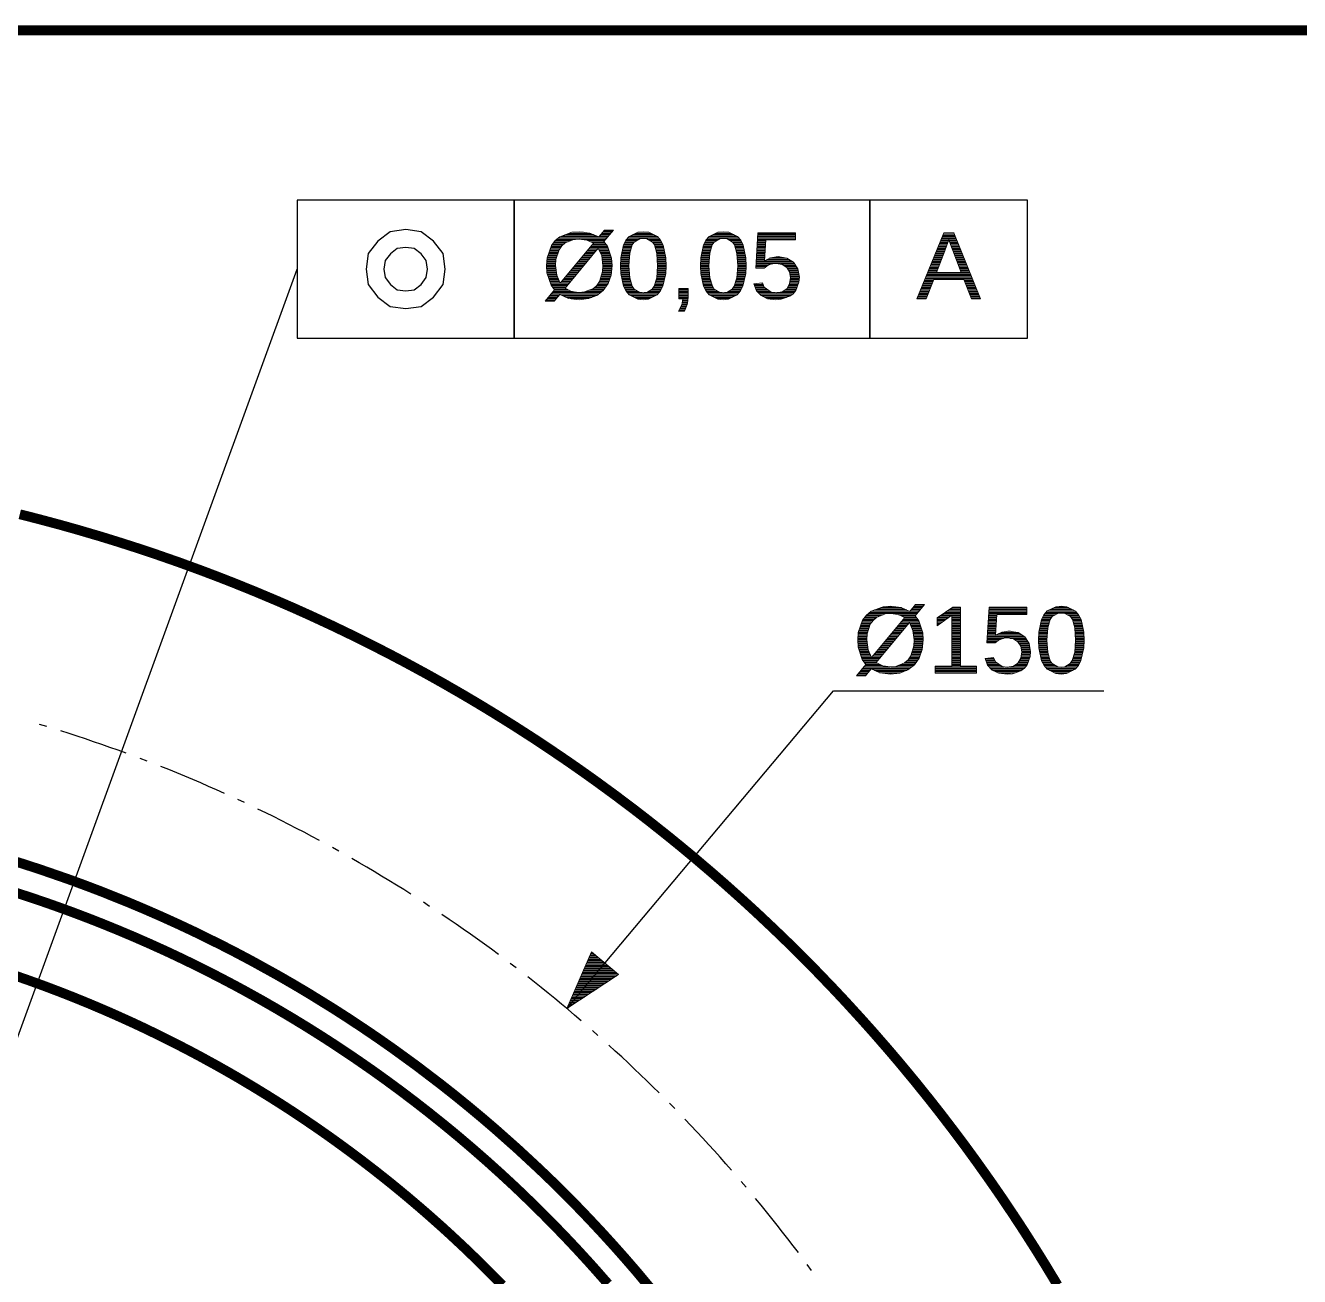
# Model space of a CAD drawing. Header units: millimetres. Extents: x 20 to 410, y 10 to 287.
# Drawn here: x 148.8 to 213.3, y 223.9 to 287.2 of the extents above; entities that cross this region are included whole.
import ezdxf

# ---------------------------------------------------------------- set-up
doc = ezdxf.new("R2010")
doc.units = ezdxf.units.MM
for name, color, linetype, lineweight in [('DUENN', 7, 'Continuous', 25), ('KANTEN', 7, 'Continuous', 50), ('MITTELLINIEN', 7, 'Continuous', 25), ('TEXT', 7, 'Continuous', 13)]:
    doc.layers.add(name, color=color, linetype=linetype, lineweight=lineweight)

msp = doc.modelspace()

# ---------------------------------------------------------------- linework, layer by layer
at = {"layer": 'DUENN', "lineweight": 13}
for p, q in [((177.333, 240.063), (177.766, 240.063)), ((177.359, 240.123), (177.694, 240.123)), ((177.385, 240.183), (177.623, 240.183)), ((177.411, 240.243), (177.551, 240.243)), ((177.437, 240.303), (177.48, 240.303)), ((177.049, 239.403), (178.552, 239.403)), ((177.075, 239.463), (178.481, 239.463)), ((177.101, 239.523), (178.409, 239.523)), ((177.126, 239.583), (178.338, 239.583)), ((177.152, 239.643), (178.266, 239.643)), ((177.178, 239.703), (178.195, 239.703)), ((177.204, 239.763), (178.123, 239.763)), ((177.23, 239.823), (178.052, 239.823)), ((177.256, 239.883), (177.98, 239.883)), ((177.281, 239.943), (177.909, 239.943)), ((177.307, 240.003), (177.837, 240.003)), ((176.765, 238.743), (178.173, 238.743)), ((176.79, 238.803), (178.264, 238.803)), ((176.816, 238.863), (178.356, 238.863)), ((176.842, 238.923), (178.447, 238.923)), ((176.868, 238.983), (178.538, 238.983)), ((176.894, 239.043), (178.63, 239.043)), ((176.92, 239.103), (178.721, 239.103)), ((176.946, 239.163), (178.812, 239.163)), ((176.971, 239.223), (178.767, 239.223)), ((176.997, 239.283), (178.695, 239.283)), ((177.023, 239.343), (178.624, 239.343)), ((176.506, 238.143), (177.259, 238.143)), ((176.532, 238.203), (177.351, 238.203)), ((176.558, 238.263), (177.442, 238.263)), ((176.584, 238.323), (177.533, 238.323)), ((176.61, 238.383), (177.625, 238.383)), ((176.635, 238.443), (177.716, 238.443)), ((176.661, 238.503), (177.807, 238.503)), ((176.687, 238.563), (177.899, 238.563)), ((176.713, 238.623), (177.99, 238.623)), ((176.739, 238.683), (178.082, 238.683)), ((176.222, 237.483), (176.255, 237.483)), ((176.248, 237.543), (176.346, 237.543)), ((176.274, 237.603), (176.437, 237.603)), ((176.3, 237.663), (176.529, 237.663)), ((176.325, 237.723), (176.62, 237.723)), ((176.351, 237.783), (176.711, 237.783)), ((176.377, 237.843), (176.803, 237.843)), ((176.403, 237.903), (176.894, 237.903)), ((176.429, 237.963), (176.985, 237.963)), ((176.455, 238.023), (177.077, 238.023)), ((176.48, 238.083), (177.168, 238.083))]:
    msp.add_line(p, q, dxfattribs=at)
at = {"layer": 'DUENN', "lineweight": 25}
for points in [[(162.544, 271.409), (173.544, 271.409), (173.544, 278.409), (162.544, 278.409)], [(173.544, 271.409), (191.544, 271.409), (191.544, 278.409), (173.544, 278.409)], [(191.544, 271.409), (199.544, 271.409), (199.544, 278.409), (191.544, 278.409)], [(168.044, 272.909), (168.829, 273.014), (169.458, 273.495), (169.939, 274.124), (170.044, 274.909), (169.939, 275.694), (169.458, 276.323), (168.829, 276.804), (168.044, 276.909), (167.259, 276.804), (166.63, 276.323), (166.149, 275.694), (166.044, 274.909), (166.149, 274.124), (166.63, 273.495), (167.259, 273.014)], [(168.044, 273.809), (168.476, 273.867), (168.822, 274.131), (169.086, 274.477), (169.144, 274.909), (169.086, 275.341), (168.822, 275.687), (168.476, 275.951), (168.044, 276.009), (167.612, 275.951), (167.266, 275.687), (167.002, 275.341), (166.944, 274.909), (167.002, 274.477), (167.266, 274.131), (167.612, 273.867)]]:
    msp.add_lwpolyline(points, close=True, dxfattribs=at)
for points in [[(140.826, 215.238), (162.544, 274.909)], [(176.209, 237.453), (189.708, 253.54), (203.408, 253.54)]]:
    msp.add_lwpolyline(points, dxfattribs=at)
at = {"layer": 'DUENN', "lineweight": 13}
msp.add_lwpolyline([(176.209, 237.453), (177.448, 240.33), (178.827, 239.173), (176.209, 237.453)], close=True, dxfattribs=at)
at = {"layer": 'KANTEN', "lineweight": 50, "const_width": 0.5}
msp.add_lwpolyline([(20, 10), (410, 10), (410, 287), (20, 287)], close=True, dxfattribs=at)
for points in [[(201.056, 223.449), (200.435, 224.476), (199.96, 225.241), (199.314, 226.252), (198.82, 227.005), (198.15, 228), (197.637, 228.74), (196.942, 229.719), (196.412, 230.446), (195.874, 231.168), (195.145, 232.121), (194.589, 232.829), (193.837, 233.764), (193.071, 234.688), (192.488, 235.374), (191.7, 236.279), (191.1, 236.95), (190.29, 237.836), (189.674, 238.492), (188.842, 239.357), (188.21, 239.998), (187.357, 240.842), (186.709, 241.467), (185.836, 242.29), (185.173, 242.899), (184.279, 243.7), (183.601, 244.292), (182.688, 245.071), (181.996, 245.646), (181.298, 246.214), (180.357, 246.96), (179.645, 247.511), (178.687, 248.234), (177.719, 248.942), (176.986, 249.465), (176.248, 249.98), (175.255, 250.654), (174.504, 251.151), (173.495, 251.8), (172.476, 252.435), (171.707, 252.902), (170.932, 253.361), (169.892, 253.96), (169.107, 254.399), (168.052, 254.972), (167.256, 255.392), (166.188, 255.939), (165.381, 256.339), (164.3, 256.859), (163.211, 257.364), (162.39, 257.733), (161.565, 258.092), (160.459, 258.558), (159.346, 259.009), (158.508, 259.336), (157.666, 259.655), (156.539, 260.066), (155.405, 260.461), (154.552, 260.747), (153.409, 261.113), (152.549, 261.378), (151.397, 261.716), (150.53, 261.96), (149.371, 262.27), (148.499, 262.491)], [(180.707, 222.965), (179.747, 224.117), (179.158, 224.798), (178.561, 225.471), (177.954, 226.136), (177.339, 226.794), (176.716, 227.443), (176.083, 228.083), (175.443, 228.716), (174.794, 229.339), (173.694, 230.359), (172.572, 231.355), (171.888, 231.941), (171.197, 232.517), (170.498, 233.084), (169.791, 233.642), (168.598, 234.551), (167.385, 235.433), (166.647, 235.95), (165.903, 236.456), (165.153, 236.953), (164.396, 237.44), (163.12, 238.229), (162.346, 238.689), (161.566, 239.138), (160.253, 239.864), (159.458, 240.286), (158.657, 240.697), (157.311, 241.359), (156.496, 241.741), (155.676, 242.113), (154.852, 242.474), (154.022, 242.824), (152.63, 243.383), (151.789, 243.703), (150.944, 244.012), (149.526, 244.503), (148.67, 244.782), (147.811, 245.05)], [(178.293, 223.507), (177.699, 224.184), (177.298, 224.631), (176.69, 225.294), (176.072, 225.949), (175.445, 226.596), (175.023, 227.023), (174.596, 227.445), (173.949, 228.072), (173.514, 228.485), (172.853, 229.096), (172.184, 229.699), (171.507, 230.293), (170.822, 230.878), (170.361, 231.262), (169.896, 231.642), (169.193, 232.205), (168.483, 232.758), (167.765, 233.301), (167.039, 233.835), (166.307, 234.359), (165.567, 234.872), (165.07, 235.209), (164.319, 235.706), (163.815, 236.032), (163.053, 236.512), (162.284, 236.981), (161.51, 237.44), (160.729, 237.889), (159.942, 238.326), (159.414, 238.612), (158.617, 239.032), (157.815, 239.442), (157.278, 239.708), (156.466, 240.099), (155.923, 240.354), (155.103, 240.726), (154.278, 241.088), (153.448, 241.438), (152.614, 241.777), (152.055, 241.997), (151.214, 242.317), (150.368, 242.625), (149.802, 242.825), (148.949, 243.114), (148.092, 243.392)], [(172.931, 223.445), (172.3, 224.088), (171.66, 224.722), (171.011, 225.346), (170.353, 225.961), (169.91, 226.366), (169.237, 226.965), (168.784, 227.359), (168.098, 227.942), (167.635, 228.325), (167.169, 228.704), (166.463, 229.263), (165.749, 229.812), (165.269, 230.173), (164.542, 230.704), (164.053, 231.053), (163.561, 231.397), (162.817, 231.904), (162.065, 232.401), (161.56, 232.725), (161.052, 233.045), (160.284, 233.516), (159.51, 233.976), (158.99, 234.276), (158.467, 234.571), (157.677, 235.005), (157.147, 235.287), (156.348, 235.702), (155.542, 236.104), (154.731, 236.495), (154.187, 236.75), (153.366, 237.121), (152.816, 237.362), (151.987, 237.714), (151.153, 238.053), (150.594, 238.273), (149.752, 238.593), (148.905, 238.9), (148.054, 239.195)]]:
    msp.add_lwpolyline(points, dxfattribs=at)
at = {"layer": 'MITTELLINIEN', "lineweight": 25}
for points in [[(149.862, 251.743), (149.502, 251.85)], [(153.889, 250.388), (153.478, 250.538), (153.067, 250.686), (152.653, 250.83), (152.24, 250.973), (151.826, 251.113), (151.41, 251.25), (150.995, 251.388), (150.577, 251.519)], [(154.942, 249.991), (154.592, 250.126)], [(158.863, 248.354), (158.464, 248.533), (158.063, 248.708), (157.663, 248.884), (157.26, 249.055), (156.856, 249.224), (156.453, 249.393), (156.047, 249.556), (155.641, 249.719)], [(159.885, 247.884), (159.545, 248.042)], [(163.678, 245.968), (163.293, 246.175), (162.907, 246.381), (162.518, 246.582), (162.13, 246.783), (161.74, 246.981), (161.348, 247.176), (160.956, 247.37), (160.562, 247.561)], [(164.664, 245.425), (164.336, 245.608)], [(168.31, 243.244), (167.941, 243.479), (167.57, 243.709), (167.198, 243.94), (166.824, 244.168), (166.449, 244.392), (166.073, 244.617), (165.695, 244.837), (165.316, 245.055)], [(169.255, 242.632), (168.941, 242.839)], [(172.736, 240.196), (172.383, 240.455), (172.031, 240.714), (171.675, 240.969), (171.319, 241.222), (170.962, 241.475), (170.602, 241.723), (170.241, 241.971), (169.879, 242.217)], [(173.634, 239.518), (173.335, 239.744)], [(176.931, 236.837), (176.6, 237.123), (176.264, 237.404), (175.929, 237.685), (175.592, 237.964), (175.252, 238.24), (174.913, 238.515), (174.57, 238.788), (174.226, 239.058)], [(177.778, 236.097), (177.498, 236.346)], [(180.876, 233.188), (180.564, 233.495), (180.252, 233.801), (179.937, 234.105), (179.62, 234.406), (179.303, 234.708), (178.982, 235.005), (178.66, 235.302), (178.338, 235.598)], [(181.668, 232.389), (181.404, 232.656)], [(184.548, 229.265), (184.261, 229.594), (183.97, 229.921), (183.677, 230.247), (183.385, 230.572), (183.087, 230.893), (182.79, 231.213), (182.491, 231.533), (182.188, 231.849)], [(185.28, 228.411), (185.039, 228.697)], [(187.932, 225.09), (187.667, 225.438), (187.401, 225.785), (187.133, 226.132), (186.862, 226.475), (186.591, 226.818), (186.317, 227.159), (186.04, 227.498), (185.763, 227.837)], [(188.602, 224.186), (188.378, 224.487)]]:
    msp.add_lwpolyline(points, dxfattribs=at)
at = {"layer": 'TEXT', "lineweight": 13}
for p, q in [((178.063, 276.837), (178.519, 276.837)), ((175.479, 276.177), (176.055, 276.177)), ((175.525, 276.237), (176.126, 276.237)), ((175.572, 276.297), (176.277, 276.297)), ((175.621, 276.357), (176.429, 276.357)), ((175.694, 276.417), (176.641, 276.417)), ((175.767, 276.477), (178.219, 276.477)), ((175.84, 276.537), (178.269, 276.537)), ((175.984, 276.597), (177.694, 276.597)), ((176.146, 276.657), (177.558, 276.657)), ((176.308, 276.717), (177.423, 276.717)), ((176.489, 276.777), (177.055, 276.777)), ((176.954, 276.417), (178.169, 276.417)), ((177.275, 276.357), (178.119, 276.357)), ((177.4, 276.297), (178.097, 276.297)), ((177.513, 276.177), (178.184, 276.177)), ((177.525, 276.237), (178.14, 276.237)), ((177.864, 276.597), (178.319, 276.597)), ((177.914, 276.657), (178.369, 276.657)), ((177.963, 276.717), (178.419, 276.717)), ((178.013, 276.777), (178.469, 276.777)), ((179.096, 276.177), (179.548, 276.177)), ((179.126, 276.237), (179.59, 276.237)), ((179.157, 276.297), (179.655, 276.297)), ((179.188, 276.357), (179.761, 276.357)), ((179.233, 276.417), (179.867, 276.417)), ((179.285, 276.477), (180.867, 276.477)), ((179.336, 276.537), (180.816, 276.537)), ((179.43, 276.597), (180.721, 276.597)), ((179.554, 276.657), (180.601, 276.657)), ((179.679, 276.717), (180.481, 276.717)), ((179.806, 276.777), (180.355, 276.777)), ((180.297, 276.417), (180.917, 276.417)), ((180.399, 276.357), (180.963, 276.357)), ((180.501, 276.297), (180.994, 276.297)), ((180.565, 276.237), (181.024, 276.237)), ((180.606, 276.177), (181.054, 276.177)), ((183.15, 276.177), (183.601, 276.177)), ((183.18, 276.237), (183.644, 276.237)), ((183.211, 276.297), (183.708, 276.297)), ((183.241, 276.357), (183.814, 276.357)), ((183.287, 276.417), (183.92, 276.417)), ((183.338, 276.477), (184.92, 276.477)), ((183.39, 276.537), (184.87, 276.537)), ((183.484, 276.597), (184.775, 276.597)), ((183.608, 276.657), (184.655, 276.657)), ((183.732, 276.717), (184.534, 276.717)), ((183.86, 276.777), (184.409, 276.777)), ((184.351, 276.417), (184.971, 276.417)), ((184.453, 276.357), (185.017, 276.357)), ((184.554, 276.297), (185.047, 276.297)), ((184.619, 276.237), (185.078, 276.237)), ((184.659, 276.177), (185.108, 276.177)), ((185.85, 276.177), (186.262, 276.177)), ((185.853, 276.237), (186.266, 276.237)), ((185.857, 276.297), (186.269, 276.297)), ((185.861, 276.357), (186.273, 276.357)), ((185.864, 276.417), (187.786, 276.417)), ((185.868, 276.477), (187.786, 276.477)), ((185.872, 276.537), (187.786, 276.537)), ((185.876, 276.597), (187.786, 276.597)), ((185.879, 276.657), (187.786, 276.657)), ((185.883, 276.717), (187.786, 276.717)), ((195.071, 276.199), (195.48, 276.199)), ((195.096, 276.259), (195.5, 276.259)), ((195.12, 276.319), (195.52, 276.319)), ((195.145, 276.379), (195.539, 276.379)), ((195.169, 276.439), (195.939, 276.439)), ((195.194, 276.499), (195.915, 276.499)), ((195.218, 276.559), (195.891, 276.559)), ((195.243, 276.619), (195.867, 276.619)), ((195.267, 276.679), (195.843, 276.679)), ((195.292, 276.739), (195.819, 276.739)), ((195.56, 276.379), (195.964, 276.379)), ((195.58, 276.319), (195.988, 276.319)), ((195.599, 276.259), (196.012, 276.259)), ((195.619, 276.199), (196.036, 276.199)), ((175.237, 275.577), (175.712, 275.577)), ((175.258, 275.637), (175.731, 275.637)), ((175.279, 275.697), (175.75, 275.697)), ((175.3, 275.757), (175.769, 275.757)), ((175.321, 275.817), (175.788, 275.817)), ((175.342, 275.877), (175.807, 275.877)), ((175.363, 275.937), (175.845, 275.937)), ((175.384, 275.997), (175.888, 275.997)), ((175.405, 276.057), (175.93, 276.057)), ((175.432, 276.117), (175.988, 276.117)), ((177.016, 275.577), (177.47, 275.577)), ((177.066, 275.637), (177.52, 275.637)), ((177.116, 275.697), (177.57, 275.697)), ((177.165, 275.757), (177.62, 275.757)), ((177.215, 275.817), (177.67, 275.817)), ((177.265, 275.877), (177.719, 275.877)), ((177.314, 275.937), (177.769, 275.937)), ((177.364, 275.997), (178.287, 275.997)), ((177.414, 276.057), (178.267, 276.057)), ((177.464, 276.117), (178.228, 276.117)), ((177.812, 275.937), (178.307, 275.937)), ((177.839, 275.877), (178.327, 275.877)), ((177.866, 275.817), (178.347, 275.817)), ((177.893, 275.757), (178.368, 275.757)), ((177.92, 275.697), (178.388, 275.697)), ((177.947, 275.637), (178.408, 275.637)), ((177.972, 275.577), (178.428, 275.577)), ((178.952, 275.577), (179.381, 275.577)), ((178.965, 275.637), (179.385, 275.637)), ((178.978, 275.697), (179.389, 275.697)), ((178.991, 275.757), (179.403, 275.757)), ((179.004, 275.817), (179.422, 275.817)), ((179.018, 275.877), (179.44, 275.877)), ((179.031, 275.937), (179.458, 275.937)), ((179.044, 275.997), (179.476, 275.997)), ((179.057, 276.057), (179.495, 276.057)), ((179.07, 276.117), (179.513, 276.117)), ((180.641, 276.117), (181.082, 276.117)), ((180.659, 276.057), (181.095, 276.057)), ((180.677, 275.997), (181.108, 275.997)), ((180.694, 275.937), (181.122, 275.937)), ((180.712, 275.877), (181.135, 275.877)), ((180.73, 275.817), (181.148, 275.817)), ((180.748, 275.757), (181.161, 275.757)), ((180.763, 275.697), (181.174, 275.697)), ((180.767, 275.637), (181.187, 275.637)), ((180.771, 275.577), (181.2, 275.577)), ((183.006, 275.577), (183.435, 275.577)), ((183.019, 275.637), (183.439, 275.637)), ((183.032, 275.697), (183.443, 275.697)), ((183.045, 275.757), (183.457, 275.757)), ((183.058, 275.817), (183.475, 275.817)), ((183.071, 275.877), (183.494, 275.877)), ((183.084, 275.937), (183.512, 275.937)), ((183.097, 275.997), (183.53, 275.997)), ((183.11, 276.057), (183.548, 276.057)), ((183.123, 276.117), (183.567, 276.117)), ((184.695, 276.117), (185.136, 276.117)), ((184.713, 276.057), (185.149, 276.057)), ((184.73, 275.997), (185.162, 275.997)), ((184.748, 275.937), (185.175, 275.937)), ((184.766, 275.877), (185.188, 275.877)), ((184.784, 275.817), (185.201, 275.817)), ((184.801, 275.757), (185.215, 275.757)), ((184.817, 275.697), (185.228, 275.697)), ((184.821, 275.637), (185.241, 275.637)), ((184.825, 275.577), (185.254, 275.577)), ((185.812, 275.577), (186.225, 275.577)), ((185.816, 275.637), (186.229, 275.637)), ((185.82, 275.697), (186.233, 275.697)), ((185.824, 275.757), (186.236, 275.757)), ((185.827, 275.817), (186.24, 275.817)), ((185.831, 275.877), (186.244, 275.877)), ((185.835, 275.937), (186.247, 275.937)), ((185.838, 275.997), (186.251, 275.997)), ((185.842, 276.057), (186.255, 276.057)), ((185.846, 276.117), (186.258, 276.117)), ((194.802, 275.539), (195.235, 275.539)), ((194.827, 275.599), (195.259, 275.599)), ((194.851, 275.659), (195.282, 275.659)), ((194.876, 275.719), (195.305, 275.719)), ((194.9, 275.779), (195.329, 275.779)), ((194.925, 275.839), (195.352, 275.839)), ((194.949, 275.899), (195.374, 275.899)), ((194.973, 275.959), (195.396, 275.959)), ((194.998, 276.019), (195.417, 276.019)), ((195.022, 276.079), (195.439, 276.079)), ((195.047, 276.139), (195.461, 276.139)), ((195.639, 276.139), (196.06, 276.139)), ((195.66, 276.079), (196.084, 276.079)), ((195.68, 276.019), (196.108, 276.019)), ((195.703, 275.959), (196.132, 275.959)), ((195.726, 275.899), (196.156, 275.899)), ((195.748, 275.839), (196.18, 275.839)), ((195.772, 275.779), (196.204, 275.779)), ((195.795, 275.719), (196.229, 275.719)), ((195.818, 275.659), (196.253, 275.659)), ((195.842, 275.599), (196.277, 275.599)), ((195.865, 275.539), (196.301, 275.539)), ((175.174, 275.097), (175.634, 275.097)), ((175.178, 275.037), (175.642, 275.037)), ((175.179, 275.157), (175.638, 275.157)), ((175.182, 274.977), (175.649, 274.977)), ((175.183, 275.217), (175.642, 275.217)), ((175.187, 275.277), (175.646, 275.277)), ((175.187, 274.917), (175.656, 274.917)), ((175.192, 275.337), (175.65, 275.337)), ((175.196, 275.397), (175.654, 275.397)), ((175.2, 275.457), (175.673, 275.457)), ((175.216, 275.517), (175.693, 275.517)), ((176.469, 274.917), (176.922, 274.917)), ((176.519, 274.977), (176.972, 274.977)), ((176.568, 275.037), (177.022, 275.037)), ((176.618, 275.097), (177.071, 275.097)), ((176.668, 275.157), (177.121, 275.157)), ((176.718, 275.217), (177.171, 275.217)), ((176.767, 275.277), (177.221, 275.277)), ((176.817, 275.337), (177.271, 275.337)), ((176.867, 275.397), (177.321, 275.397)), ((176.917, 275.457), (177.37, 275.457)), ((176.966, 275.517), (177.42, 275.517)), ((177.979, 275.517), (178.448, 275.517)), ((177.987, 275.457), (178.467, 275.457)), ((177.994, 275.397), (178.472, 275.397)), ((178.001, 275.337), (178.476, 275.337)), ((178.008, 275.277), (178.48, 275.277)), ((178.016, 275.217), (178.484, 275.217)), ((178.019, 274.917), (178.474, 274.917)), ((178.023, 275.157), (178.488, 275.157)), ((178.023, 274.977), (178.48, 274.977)), ((178.026, 275.037), (178.487, 275.037)), ((178.03, 275.097), (178.493, 275.097)), ((178.916, 275.097), (179.348, 275.097)), ((178.917, 275.037), (179.35, 275.037)), ((178.918, 275.157), (179.352, 275.157)), ((178.92, 274.977), (179.355, 274.977)), ((178.921, 275.217), (179.356, 275.217)), ((178.923, 275.277), (179.36, 275.277)), ((178.923, 274.917), (179.359, 274.917)), ((178.926, 275.337), (179.364, 275.337)), ((178.929, 275.397), (179.369, 275.397)), ((178.931, 275.457), (179.373, 275.457)), ((178.939, 275.517), (179.377, 275.517)), ((180.775, 275.517), (181.213, 275.517)), ((180.78, 275.457), (181.222, 275.457)), ((180.784, 275.397), (181.225, 275.397)), ((180.788, 275.337), (181.227, 275.337)), ((180.792, 275.277), (181.23, 275.277)), ((180.793, 274.917), (181.231, 274.917)), ((180.796, 275.217), (181.233, 275.217)), ((180.797, 274.977), (181.233, 274.977)), ((180.8, 275.157), (181.235, 275.157)), ((180.801, 275.037), (181.236, 275.037)), ((180.804, 275.097), (181.238, 275.097)), ((182.969, 275.097), (183.402, 275.097)), ((182.971, 275.037), (183.404, 275.037)), ((182.972, 275.157), (183.406, 275.157)), ((182.973, 274.977), (183.408, 274.977)), ((182.975, 275.217), (183.41, 275.217)), ((182.976, 274.917), (183.413, 274.917)), ((182.977, 275.277), (183.414, 275.277)), ((182.98, 275.337), (183.418, 275.337)), ((182.982, 275.397), (183.422, 275.397)), ((182.985, 275.457), (183.426, 275.457)), ((182.993, 275.517), (183.43, 275.517)), ((184.829, 275.517), (185.267, 275.517)), ((184.833, 275.457), (185.276, 275.457)), ((184.837, 275.397), (185.278, 275.397)), ((184.841, 275.337), (185.281, 275.337)), ((184.845, 275.277), (185.284, 275.277)), ((184.846, 274.917), (185.284, 274.917)), ((184.849, 275.217), (185.286, 275.217)), ((184.851, 274.977), (185.287, 274.977)), ((184.853, 275.157), (185.289, 275.157)), ((184.855, 275.037), (185.29, 275.037)), ((184.857, 275.097), (185.291, 275.097)), ((185.775, 274.977), (186.222, 274.977)), ((185.779, 275.037), (186.303, 275.037)), ((185.783, 275.097), (186.405, 275.097)), ((185.786, 275.157), (186.558, 275.157)), ((185.79, 275.217), (187.712, 275.217)), ((185.794, 275.277), (187.651, 275.277)), ((185.797, 275.337), (186.211, 275.337)), ((185.801, 275.397), (186.215, 275.397)), ((185.805, 275.457), (186.218, 275.457)), ((185.809, 275.517), (186.222, 275.517)), ((186.226, 275.337), (187.556, 275.337)), ((186.342, 275.397), (187.461, 275.397)), ((186.459, 275.457), (187.366, 275.457)), ((186.719, 275.517), (187.059, 275.517)), ((187.041, 275.157), (187.752, 275.157)), ((187.188, 275.097), (187.792, 275.097)), ((187.282, 275.037), (187.831, 275.037)), ((187.356, 274.977), (187.871, 274.977)), ((187.395, 274.917), (187.909, 274.917)), ((194.533, 274.879), (194.979, 274.879)), ((194.557, 274.939), (195.002, 274.939)), ((194.582, 274.999), (195.026, 274.999)), ((194.606, 275.059), (195.049, 275.059)), ((194.631, 275.119), (195.072, 275.119)), ((194.655, 275.179), (195.096, 275.179)), ((194.68, 275.239), (195.119, 275.239)), ((194.704, 275.299), (195.142, 275.299)), ((194.729, 275.359), (195.166, 275.359)), ((194.753, 275.419), (195.189, 275.419)), ((194.778, 275.479), (195.212, 275.479)), ((195.889, 275.479), (196.325, 275.479)), ((195.912, 275.419), (196.349, 275.419)), ((195.935, 275.359), (196.373, 275.359)), ((195.959, 275.299), (196.397, 275.299)), ((195.982, 275.239), (196.421, 275.239)), ((196.005, 275.179), (196.445, 275.179)), ((196.029, 275.119), (196.469, 275.119)), ((196.052, 275.059), (196.494, 275.059)), ((196.076, 274.999), (196.518, 274.999)), ((196.099, 274.939), (196.542, 274.939)), ((196.122, 274.879), (196.566, 274.879)), ((175.191, 274.857), (175.663, 274.857)), ((175.195, 274.797), (175.671, 274.797)), ((175.199, 274.737), (175.678, 274.737)), ((175.216, 274.677), (175.685, 274.677)), ((175.236, 274.617), (175.692, 274.617)), ((175.256, 274.557), (175.714, 274.557)), ((175.276, 274.497), (175.741, 274.497)), ((175.296, 274.437), (175.768, 274.437)), ((175.316, 274.377), (175.795, 274.377)), ((175.336, 274.317), (175.822, 274.317)), ((175.356, 274.257), (175.849, 274.257)), ((175.922, 274.257), (176.373, 274.257)), ((175.972, 274.317), (176.423, 274.317)), ((176.021, 274.377), (176.473, 274.377)), ((176.071, 274.437), (176.523, 274.437)), ((176.121, 274.497), (176.573, 274.497)), ((176.171, 274.557), (176.623, 274.557)), ((176.22, 274.617), (176.673, 274.617)), ((176.27, 274.677), (176.722, 274.677)), ((176.32, 274.737), (176.772, 274.737)), ((176.37, 274.797), (176.822, 274.797)), ((176.419, 274.857), (176.872, 274.857)), ((177.837, 274.257), (178.32, 274.257)), ((177.866, 274.317), (178.341, 274.317)), ((177.884, 274.377), (178.362, 274.377)), ((177.903, 274.437), (178.383, 274.437)), ((177.921, 274.497), (178.405, 274.497)), ((177.94, 274.557), (178.426, 274.557)), ((177.958, 274.617), (178.444, 274.617)), ((177.976, 274.677), (178.45, 274.677)), ((177.995, 274.737), (178.456, 274.737)), ((178.011, 274.797), (178.462, 274.797)), ((178.015, 274.857), (178.468, 274.857)), ((178.925, 274.857), (179.363, 274.857)), ((178.928, 274.797), (179.367, 274.797)), ((178.931, 274.737), (179.372, 274.737)), ((178.935, 274.677), (179.376, 274.677)), ((178.949, 274.617), (179.38, 274.617)), ((178.962, 274.557), (179.384, 274.557)), ((178.976, 274.497), (179.388, 274.497)), ((178.989, 274.437), (179.4, 274.437)), ((179.003, 274.377), (179.418, 274.377)), ((179.016, 274.317), (179.436, 274.317)), ((179.03, 274.257), (179.455, 274.257)), ((180.693, 274.257), (181.12, 274.257)), ((180.712, 274.317), (181.134, 274.317)), ((180.731, 274.377), (181.148, 274.377)), ((180.749, 274.437), (181.162, 274.437)), ((180.762, 274.497), (181.176, 274.497)), ((180.767, 274.557), (181.19, 274.557)), ((180.771, 274.617), (181.204, 274.617)), ((180.775, 274.677), (181.217, 274.677)), ((180.78, 274.737), (181.222, 274.737)), ((180.784, 274.797), (181.225, 274.797)), ((180.788, 274.857), (181.228, 274.857)), ((182.979, 274.857), (183.417, 274.857)), ((182.982, 274.797), (183.421, 274.797)), ((182.984, 274.737), (183.425, 274.737)), ((182.989, 274.677), (183.429, 274.677)), ((183.002, 274.617), (183.434, 274.617)), ((183.016, 274.557), (183.438, 274.557)), ((183.029, 274.497), (183.442, 274.497)), ((183.043, 274.437), (183.453, 274.437)), ((183.057, 274.377), (183.472, 274.377)), ((183.07, 274.317), (183.49, 274.317)), ((183.084, 274.257), (183.508, 274.257)), ((184.747, 274.257), (185.174, 274.257)), ((184.766, 274.317), (185.188, 274.317)), ((184.784, 274.377), (185.202, 274.377)), ((184.803, 274.437), (185.216, 274.437)), ((184.816, 274.497), (185.23, 274.497)), ((184.82, 274.557), (185.243, 274.557)), ((184.825, 274.617), (185.257, 274.617)), ((184.829, 274.677), (185.271, 274.677)), ((184.833, 274.737), (185.276, 274.737)), ((184.838, 274.797), (185.279, 274.797)), ((184.842, 274.857), (185.282, 274.857)), ((187.435, 274.857), (187.919, 274.857)), ((187.474, 274.797), (187.93, 274.797)), ((187.495, 274.737), (187.94, 274.737)), ((187.503, 274.257), (187.963, 274.257)), ((187.505, 274.677), (187.951, 274.677)), ((187.512, 274.317), (187.967, 274.317)), ((187.515, 274.617), (187.961, 274.617)), ((187.521, 274.377), (187.972, 274.377)), ((187.526, 274.557), (187.971, 274.557)), ((187.53, 274.437), (187.977, 274.437)), ((187.536, 274.497), (187.982, 274.497)), ((194.288, 274.279), (194.745, 274.279)), ((194.313, 274.339), (194.769, 274.339)), ((194.337, 274.399), (196.759, 274.399)), ((194.362, 274.459), (196.734, 274.459)), ((194.386, 274.519), (196.71, 274.519)), ((194.411, 274.579), (196.686, 274.579)), ((194.435, 274.639), (196.662, 274.639)), ((194.46, 274.699), (196.638, 274.699)), ((194.484, 274.759), (194.932, 274.759)), ((194.508, 274.819), (194.956, 274.819)), ((196.146, 274.819), (196.59, 274.819)), ((196.169, 274.759), (196.614, 274.759)), ((196.33, 274.339), (196.783, 274.339)), ((196.354, 274.279), (196.807, 274.279)), ((175.373, 273.597), (175.823, 273.597)), ((175.376, 274.197), (176.324, 274.197)), ((175.396, 274.137), (176.274, 274.137)), ((175.423, 273.657), (177.825, 273.657)), ((175.426, 274.077), (176.224, 274.077)), ((175.47, 274.017), (176.174, 274.017)), ((175.472, 273.717), (177.903, 273.717)), ((175.514, 273.957), (176.124, 273.957)), ((175.522, 273.777), (176.486, 273.777)), ((175.557, 273.897), (176.211, 273.897)), ((175.572, 273.837), (176.331, 273.837)), ((175.917, 273.597), (177.748, 273.597)), ((177.166, 273.777), (177.98, 273.777)), ((177.316, 273.837), (178.053, 273.837)), ((177.465, 273.897), (178.095, 273.897)), ((177.578, 273.957), (178.137, 273.957)), ((177.644, 274.017), (178.179, 274.017)), ((177.71, 274.077), (178.221, 274.077)), ((177.755, 274.137), (178.264, 274.137)), ((177.796, 274.197), (178.299, 274.197)), ((179.043, 274.197), (179.473, 274.197)), ((179.057, 274.137), (179.491, 274.137)), ((179.071, 274.077), (179.51, 274.077)), ((179.092, 274.017), (179.537, 274.017)), ((179.123, 273.957), (179.579, 273.957)), ((179.154, 273.897), (179.621, 273.897)), ((179.185, 273.837), (179.721, 273.837)), ((179.224, 273.777), (179.821, 273.777)), ((179.275, 273.717), (180.021, 273.717)), ((179.326, 273.657), (180.818, 273.657)), ((179.389, 273.597), (180.753, 273.597)), ((180.129, 273.717), (180.87, 273.717)), ((180.326, 273.777), (180.921, 273.777)), ((180.425, 273.837), (180.961, 273.837)), ((180.523, 273.897), (180.993, 273.897)), ((180.567, 273.957), (181.024, 273.957)), ((180.608, 274.017), (181.056, 274.017)), ((180.638, 274.077), (181.079, 274.077)), ((180.656, 274.137), (181.093, 274.137)), ((180.675, 274.197), (181.107, 274.197)), ((181.879, 273.897), (182.342, 273.897)), ((181.879, 273.837), (182.342, 273.837)), ((181.879, 273.777), (182.342, 273.777)), ((181.879, 273.717), (182.342, 273.717)), ((181.879, 273.657), (182.342, 273.657)), ((181.879, 273.597), (182.342, 273.597)), ((183.097, 274.197), (183.527, 274.197)), ((183.111, 274.137), (183.545, 274.137)), ((183.124, 274.077), (183.564, 274.077)), ((183.146, 274.017), (183.591, 274.017)), ((183.177, 273.957), (183.633, 273.957)), ((183.208, 273.897), (183.674, 273.897)), ((183.239, 273.837), (183.774, 273.837)), ((183.278, 273.777), (183.875, 273.777)), ((183.329, 273.717), (184.074, 273.717)), ((183.38, 273.657), (184.872, 273.657)), ((183.443, 273.597), (184.807, 273.597)), ((184.183, 273.717), (184.923, 273.717)), ((184.38, 273.777), (184.975, 273.777)), ((184.479, 273.837), (185.015, 273.837)), ((184.577, 273.897), (185.046, 273.897)), ((184.621, 273.957), (185.078, 273.957)), ((184.662, 274.017), (185.109, 274.017)), ((184.691, 274.077), (185.133, 274.077)), ((184.71, 274.137), (185.146, 274.137)), ((184.729, 274.197), (185.16, 274.197)), ((185.684, 274.137), (186.139, 274.137)), ((185.706, 274.077), (186.165, 274.077)), ((185.729, 274.017), (186.191, 274.017)), ((185.752, 273.957), (186.249, 273.957)), ((185.774, 273.897), (186.333, 273.897)), ((185.797, 273.837), (186.417, 273.837)), ((185.841, 273.777), (186.501, 273.777)), ((185.897, 273.717), (186.752, 273.717)), ((185.954, 273.657), (187.657, 273.657)), ((186.01, 273.597), (187.579, 273.597)), ((186.026, 274.197), (186.113, 274.197)), ((186.842, 273.717), (187.71, 273.717)), ((187.133, 273.777), (187.76, 273.777)), ((187.222, 273.837), (187.807, 273.837)), ((187.312, 273.897), (187.83, 273.897)), ((187.366, 273.957), (187.852, 273.957)), ((187.401, 274.017), (187.875, 274.017)), ((187.437, 274.077), (187.898, 274.077)), ((187.472, 274.137), (187.92, 274.137)), ((187.494, 274.197), (187.943, 274.197)), ((194.019, 273.619), (194.485, 273.619)), ((194.043, 273.679), (194.509, 273.679)), ((194.068, 273.739), (194.533, 273.739)), ((194.092, 273.799), (194.556, 273.799)), ((194.117, 273.859), (194.58, 273.859)), ((194.141, 273.919), (194.603, 273.919)), ((194.166, 273.979), (194.627, 273.979)), ((194.19, 274.039), (194.651, 274.039)), ((194.215, 274.099), (194.674, 274.099)), ((194.239, 274.159), (194.698, 274.159)), ((194.264, 274.219), (194.722, 274.219)), ((196.377, 274.219), (196.831, 274.219)), ((196.401, 274.159), (196.855, 274.159)), ((196.424, 274.099), (196.879, 274.099)), ((196.448, 274.039), (196.903, 274.039)), ((196.471, 273.979), (196.927, 273.979)), ((196.494, 273.919), (196.951, 273.919)), ((196.518, 273.859), (196.975, 273.859)), ((196.541, 273.799), (196.999, 273.799)), ((196.565, 273.739), (197.024, 273.739)), ((196.588, 273.679), (197.048, 273.679)), ((196.612, 273.619), (197.072, 273.619)), ((175.124, 273.297), (175.575, 273.297)), ((175.174, 273.357), (175.625, 273.357)), ((175.224, 273.417), (175.675, 273.417)), ((175.273, 273.477), (175.724, 273.477)), ((175.323, 273.537), (175.774, 273.537)), ((176.051, 273.537), (177.625, 273.537)), ((176.184, 273.477), (177.47, 273.477)), ((176.381, 273.417), (177.315, 273.417)), ((179.508, 273.537), (180.635, 273.537)), ((179.626, 273.477), (180.516, 273.477)), ((179.745, 273.417), (180.397, 273.417)), ((181.879, 273.537), (182.342, 273.537)), ((181.879, 273.477), (182.339, 273.477)), ((181.879, 273.417), (182.336, 273.417)), ((181.976, 272.997), (182.257, 272.997)), ((182.008, 273.057), (182.278, 273.057)), ((182.035, 273.117), (182.298, 273.117)), ((182.046, 273.177), (182.309, 273.177)), ((182.057, 273.237), (182.319, 273.237)), ((182.068, 273.297), (182.33, 273.297)), ((182.079, 273.357), (182.334, 273.357)), ((183.562, 273.537), (184.688, 273.537)), ((183.68, 273.477), (184.57, 273.477)), ((183.798, 273.417), (184.451, 273.417)), ((186.101, 273.537), (187.501, 273.537)), ((186.232, 273.477), (187.336, 273.477)), ((186.362, 273.417), (187.164, 273.417)), ((193.946, 273.439), (194.415, 273.439)), ((193.97, 273.499), (194.438, 273.499)), ((193.995, 273.559), (194.462, 273.559)), ((196.635, 273.559), (197.096, 273.559)), ((196.658, 273.499), (197.12, 273.499)), ((196.682, 273.439), (197.144, 273.439)), ((181.881, 272.817), (182.172, 272.817)), ((181.913, 272.877), (182.204, 272.877)), ((181.944, 272.937), (182.235, 272.937)), ((191.477, 257.464), (193.946, 257.464)), ((191.55, 257.524), (193.996, 257.524)), ((191.629, 257.584), (193.557, 257.584)), ((191.791, 257.644), (193.422, 257.644)), ((191.953, 257.704), (193.286, 257.704)), ((192.115, 257.764), (193.15, 257.764)), ((192.462, 257.824), (192.686, 257.824)), ((193.591, 257.584), (194.046, 257.584)), ((193.641, 257.644), (194.096, 257.644)), ((193.69, 257.704), (194.146, 257.704)), ((193.74, 257.764), (194.196, 257.764)), ((193.79, 257.824), (194.246, 257.824)), ((193.84, 257.884), (194.296, 257.884)), ((195.28, 257.464), (196.141, 257.464)), ((195.368, 257.524), (196.141, 257.524)), ((195.455, 257.584), (196.141, 257.584)), ((195.542, 257.644), (196.141, 257.644)), ((195.63, 257.704), (196.141, 257.704)), ((195.717, 257.764), (196.141, 257.764)), ((197.575, 257.464), (199.496, 257.464)), ((197.579, 257.524), (199.496, 257.524)), ((197.583, 257.584), (199.496, 257.584)), ((197.586, 257.644), (199.496, 257.644)), ((197.59, 257.704), (199.496, 257.704)), ((197.594, 257.764), (199.496, 257.764)), ((200.417, 257.464), (201.065, 257.464)), ((200.468, 257.524), (202.023, 257.524)), ((200.52, 257.584), (201.973, 257.584)), ((200.633, 257.644), (201.859, 257.644)), ((200.758, 257.704), (201.739, 257.704)), ((200.882, 257.764), (201.619, 257.764)), ((201.145, 257.824), (201.362, 257.824)), ((201.44, 257.464), (202.074, 257.464)), ((191.09, 256.864), (191.557, 256.864)), ((191.111, 256.924), (191.578, 256.924)), ((191.132, 256.984), (191.62, 256.984)), ((191.153, 257.044), (191.663, 257.044)), ((191.174, 257.104), (191.705, 257.104)), ((191.208, 257.164), (191.769, 257.164)), ((191.254, 257.224), (191.837, 257.224)), ((191.301, 257.284), (191.93, 257.284)), ((191.347, 257.344), (192.081, 257.344)), ((191.404, 257.404), (192.233, 257.404)), ((192.992, 256.864), (193.446, 256.864)), ((193.006, 257.404), (193.896, 257.404)), ((193.042, 256.924), (193.496, 256.924)), ((193.091, 256.984), (193.546, 256.984)), ((193.131, 257.344), (193.849, 257.344)), ((193.141, 257.044), (194.045, 257.044)), ((193.191, 257.104), (194.024, 257.104)), ((193.24, 257.164), (193.98, 257.164)), ((193.255, 257.284), (193.892, 257.284)), ((193.29, 257.224), (193.936, 257.224)), ((193.568, 256.984), (194.065, 256.984)), ((193.595, 256.924), (194.085, 256.924)), ((193.622, 256.864), (194.106, 256.864)), ((194.957, 257.224), (195.497, 257.224)), ((194.957, 257.164), (195.414, 257.164)), ((194.957, 257.104), (195.33, 257.104)), ((194.957, 257.044), (195.246, 257.044)), ((194.957, 256.984), (195.162, 256.984)), ((194.957, 256.924), (195.078, 256.924)), ((194.957, 256.864), (194.994, 256.864)), ((195.019, 257.284), (195.581, 257.284)), ((195.106, 257.344), (195.665, 257.344)), ((195.193, 257.404), (196.141, 257.404)), ((195.711, 257.344), (196.141, 257.344)), ((195.711, 257.284), (196.141, 257.284)), ((195.711, 257.224), (196.141, 257.224)), ((195.711, 257.164), (196.141, 257.164)), ((195.711, 257.104), (196.141, 257.104)), ((195.711, 257.044), (196.141, 257.044)), ((195.711, 256.984), (196.141, 256.984)), ((195.711, 256.924), (196.141, 256.924)), ((195.711, 256.864), (196.141, 256.864)), ((197.538, 256.864), (197.951, 256.864)), ((197.542, 256.924), (197.955, 256.924)), ((197.546, 256.984), (197.958, 256.984)), ((197.549, 257.044), (197.962, 257.044)), ((197.553, 257.104), (197.966, 257.104)), ((197.557, 257.164), (197.969, 257.164)), ((197.56, 257.224), (197.973, 257.224)), ((197.564, 257.284), (197.976, 257.284)), ((197.568, 257.344), (197.98, 257.344)), ((197.572, 257.404), (197.984, 257.404)), ((200.178, 256.864), (200.597, 256.864)), ((200.191, 256.924), (200.615, 256.924)), ((200.204, 256.984), (200.633, 256.984)), ((200.217, 257.044), (200.651, 257.044)), ((200.23, 257.104), (200.67, 257.104)), ((200.244, 257.164), (200.688, 257.164)), ((200.274, 257.224), (200.729, 257.224)), ((200.305, 257.284), (200.772, 257.284)), ((200.335, 257.344), (200.853, 257.344)), ((200.366, 257.404), (200.959, 257.404)), ((201.542, 257.404), (202.124, 257.404)), ((201.644, 257.344), (202.156, 257.344)), ((201.724, 257.284), (202.186, 257.284)), ((201.765, 257.224), (202.216, 257.224)), ((201.806, 257.164), (202.247, 257.164)), ((201.824, 257.104), (202.262, 257.104)), ((201.842, 257.044), (202.275, 257.044)), ((201.86, 256.984), (202.288, 256.984)), ((201.878, 256.924), (202.301, 256.924)), ((201.895, 256.864), (202.314, 256.864)), ((190.943, 256.204), (191.403, 256.204)), ((190.948, 256.264), (191.407, 256.264)), ((190.952, 256.324), (191.411, 256.324)), ((190.956, 256.384), (191.415, 256.384)), ((190.961, 256.444), (191.423, 256.444)), ((190.965, 256.504), (191.442, 256.504)), ((190.985, 256.564), (191.461, 256.564)), ((191.006, 256.624), (191.48, 256.624)), ((191.027, 256.684), (191.499, 256.684)), ((191.048, 256.744), (191.518, 256.744)), ((191.069, 256.804), (191.537, 256.804)), ((192.445, 256.204), (192.898, 256.204)), ((192.494, 256.264), (192.948, 256.264)), ((192.544, 256.324), (192.998, 256.324)), ((192.594, 256.384), (193.048, 256.384)), ((192.644, 256.444), (193.097, 256.444)), ((192.693, 256.504), (193.147, 256.504)), ((192.743, 256.564), (193.197, 256.564)), ((192.793, 256.624), (193.247, 256.624)), ((192.843, 256.684), (193.297, 256.684)), ((192.892, 256.744), (193.347, 256.744)), ((192.942, 256.804), (193.397, 256.804)), ((193.649, 256.804), (194.126, 256.804)), ((193.676, 256.744), (194.146, 256.744)), ((193.703, 256.684), (194.166, 256.684)), ((193.73, 256.624), (194.186, 256.624)), ((193.741, 256.564), (194.206, 256.564)), ((193.748, 256.504), (194.226, 256.504)), ((193.756, 256.444), (194.234, 256.444)), ((193.763, 256.384), (194.238, 256.384)), ((193.77, 256.324), (194.242, 256.324)), ((193.777, 256.264), (194.247, 256.264)), ((193.784, 256.204), (194.251, 256.204)), ((195.711, 256.804), (196.141, 256.804)), ((195.711, 256.744), (196.141, 256.744)), ((195.711, 256.684), (196.141, 256.684)), ((195.711, 256.624), (196.141, 256.624)), ((195.711, 256.564), (196.141, 256.564)), ((195.711, 256.504), (196.141, 256.504)), ((195.711, 256.444), (196.141, 256.444)), ((195.711, 256.384), (196.141, 256.384)), ((195.711, 256.324), (196.141, 256.324)), ((195.711, 256.264), (196.141, 256.264)), ((195.711, 256.204), (196.141, 256.204)), ((197.497, 256.204), (198.328, 256.204)), ((197.501, 256.264), (199.412, 256.264)), ((197.505, 256.324), (199.336, 256.324)), ((197.508, 256.384), (197.922, 256.384)), ((197.512, 256.444), (197.925, 256.444)), ((197.516, 256.504), (197.929, 256.504)), ((197.519, 256.564), (197.933, 256.564)), ((197.523, 256.624), (197.936, 256.624)), ((197.527, 256.684), (197.94, 256.684)), ((197.531, 256.744), (197.944, 256.744)), ((197.534, 256.804), (197.947, 256.804)), ((197.967, 256.384), (199.241, 256.384)), ((198.083, 256.444), (199.146, 256.444)), ((198.2, 256.504), (199.039, 256.504)), ((198.543, 256.564), (198.671, 256.564)), ((198.652, 256.204), (199.451, 256.204)), ((200.089, 256.204), (200.523, 256.204)), ((200.092, 256.264), (200.527, 256.264)), ((200.094, 256.324), (200.532, 256.324)), ((200.097, 256.384), (200.536, 256.384)), ((200.099, 256.444), (200.54, 256.444)), ((200.102, 256.504), (200.544, 256.504)), ((200.113, 256.564), (200.548, 256.564)), ((200.126, 256.624), (200.552, 256.624)), ((200.139, 256.684), (200.556, 256.684)), ((200.152, 256.744), (200.56, 256.744)), ((200.165, 256.804), (200.578, 256.804)), ((201.913, 256.804), (202.327, 256.804)), ((201.931, 256.744), (202.341, 256.744)), ((201.936, 256.684), (202.354, 256.684)), ((201.94, 256.624), (202.367, 256.624)), ((201.944, 256.564), (202.38, 256.564)), ((201.948, 256.504), (202.391, 256.504)), ((201.953, 256.444), (202.394, 256.444)), ((201.957, 256.384), (202.397, 256.384)), ((201.961, 256.324), (202.399, 256.324)), ((201.965, 256.264), (202.402, 256.264)), ((201.969, 256.204), (202.404, 256.204)), ((190.939, 256.144), (191.399, 256.144)), ((190.941, 256.084), (191.403, 256.084)), ((190.945, 256.024), (191.411, 256.024)), ((190.949, 255.964), (191.418, 255.964)), ((190.953, 255.904), (191.425, 255.904)), ((190.957, 255.844), (191.432, 255.844)), ((190.962, 255.784), (191.44, 255.784)), ((190.974, 255.724), (191.447, 255.724)), ((190.994, 255.664), (191.454, 255.664)), ((191.014, 255.604), (191.47, 255.604)), ((191.034, 255.544), (191.497, 255.544)), ((191.898, 255.544), (192.35, 255.544)), ((191.947, 255.604), (192.4, 255.604)), ((191.997, 255.664), (192.449, 255.664)), ((192.047, 255.724), (192.499, 255.724)), ((192.097, 255.784), (192.549, 255.784)), ((192.146, 255.844), (192.599, 255.844)), ((192.196, 255.904), (192.649, 255.904)), ((192.246, 255.964), (192.699, 255.964)), ((192.296, 256.024), (192.749, 256.024)), ((192.345, 256.084), (192.798, 256.084)), ((192.395, 256.144), (192.848, 256.144)), ((193.69, 255.544), (194.174, 255.544)), ((193.708, 255.604), (194.195, 255.604)), ((193.726, 255.664), (194.209, 255.664)), ((193.745, 255.724), (194.215, 255.724)), ((193.763, 255.784), (194.221, 255.784)), ((193.776, 255.844), (194.227, 255.844)), ((193.78, 255.904), (194.233, 255.904)), ((193.783, 255.964), (194.24, 255.964)), ((193.787, 256.024), (194.246, 256.024)), ((193.791, 256.084), (194.252, 256.084)), ((193.792, 256.144), (194.255, 256.144)), ((195.711, 256.144), (196.141, 256.144)), ((195.711, 256.084), (196.141, 256.084)), ((195.711, 256.024), (196.141, 256.024)), ((195.711, 255.964), (196.141, 255.964)), ((195.711, 255.904), (196.141, 255.904)), ((195.711, 255.844), (196.141, 255.844)), ((195.711, 255.784), (196.141, 255.784)), ((195.711, 255.724), (196.141, 255.724)), ((195.711, 255.664), (196.141, 255.664)), ((195.711, 255.604), (196.141, 255.604)), ((195.711, 255.544), (196.141, 255.544)), ((197.486, 256.024), (197.954, 256.024)), ((197.49, 256.084), (198.034, 256.084)), ((197.493, 256.144), (198.147, 256.144)), ((198.873, 256.144), (199.491, 256.144)), ((198.967, 256.084), (199.53, 256.084)), ((199.056, 256.024), (199.57, 256.024)), ((199.095, 255.964), (199.61, 255.964)), ((199.134, 255.904), (199.626, 255.904)), ((199.173, 255.844), (199.637, 255.844)), ((199.202, 255.784), (199.647, 255.784)), ((199.212, 255.724), (199.658, 255.724)), ((199.223, 255.664), (199.668, 255.664)), ((199.233, 255.604), (199.679, 255.604)), ((199.243, 255.544), (199.689, 255.544)), ((200.086, 256.144), (200.519, 256.144)), ((200.086, 256.084), (200.519, 256.084)), ((200.089, 256.024), (200.523, 256.024)), ((200.092, 255.964), (200.528, 255.964)), ((200.095, 255.904), (200.532, 255.904)), ((200.097, 255.844), (200.536, 255.844)), ((200.1, 255.784), (200.54, 255.784)), ((200.103, 255.724), (200.545, 255.724)), ((200.115, 255.664), (200.549, 255.664)), ((200.129, 255.604), (200.553, 255.604)), ((200.142, 255.544), (200.557, 255.544)), ((201.933, 255.544), (202.35, 255.544)), ((201.938, 255.604), (202.363, 255.604)), ((201.942, 255.664), (202.377, 255.664)), ((201.947, 255.724), (202.39, 255.724)), ((201.951, 255.784), (202.393, 255.784)), ((201.955, 255.844), (202.396, 255.844)), ((201.96, 255.904), (202.399, 255.904)), ((201.964, 255.964), (202.401, 255.964)), ((201.968, 256.024), (202.404, 256.024)), ((201.973, 256.144), (202.407, 256.144)), ((201.973, 256.084), (202.407, 256.084)), ((191.054, 255.484), (191.524, 255.484)), ((191.074, 255.424), (191.551, 255.424)), ((191.094, 255.364), (191.578, 255.364)), ((191.114, 255.304), (191.605, 255.304)), ((191.134, 255.244), (191.632, 255.244)), ((191.154, 255.184), (192.051, 255.184)), ((191.178, 255.124), (192.001, 255.124)), ((191.222, 255.064), (191.951, 255.064)), ((191.266, 255.004), (191.901, 255.004)), ((191.309, 254.944), (191.943, 254.944)), ((191.349, 254.884), (192.063, 254.884)), ((191.649, 255.244), (192.1, 255.244)), ((191.699, 255.304), (192.15, 255.304)), ((191.748, 255.364), (192.2, 255.364)), ((191.798, 255.424), (192.25, 255.424)), ((191.848, 255.484), (192.3, 255.484)), ((193.119, 254.884), (193.828, 254.884)), ((193.269, 254.944), (193.87, 254.944)), ((193.359, 255.004), (193.912, 255.004)), ((193.425, 255.064), (193.954, 255.064)), ((193.488, 255.124), (193.996, 255.124)), ((193.529, 255.184), (194.038, 255.184)), ((193.571, 255.244), (194.068, 255.244)), ((193.612, 255.304), (194.089, 255.304)), ((193.634, 255.364), (194.11, 255.364)), ((193.653, 255.424), (194.132, 255.424)), ((193.671, 255.484), (194.153, 255.484)), ((195.711, 255.484), (196.141, 255.484)), ((195.711, 255.424), (196.141, 255.424)), ((195.711, 255.364), (196.141, 255.364)), ((195.711, 255.304), (196.141, 255.304)), ((195.711, 255.244), (196.141, 255.244)), ((195.711, 255.184), (196.141, 255.184)), ((195.711, 255.124), (196.141, 255.124)), ((195.711, 255.064), (196.141, 255.064)), ((195.711, 255.004), (196.141, 255.004)), ((195.711, 254.944), (196.141, 254.944)), ((195.711, 254.884), (196.141, 254.884)), ((197.388, 255.184), (197.842, 255.184)), ((197.41, 255.124), (197.868, 255.124)), ((197.433, 255.064), (197.894, 255.064)), ((197.456, 255.004), (197.936, 255.004)), ((197.478, 254.944), (198.02, 254.944)), ((197.501, 254.884), (198.104, 254.884)), ((198.956, 254.884), (199.523, 254.884)), ((199.045, 254.944), (199.545, 254.944)), ((199.085, 255.004), (199.568, 255.004)), ((199.121, 255.064), (199.591, 255.064)), ((199.156, 255.124), (199.613, 255.124)), ((199.192, 255.184), (199.636, 255.184)), ((199.206, 255.244), (199.659, 255.244)), ((199.215, 255.304), (199.674, 255.304)), ((199.224, 255.364), (199.679, 255.364)), ((199.233, 255.424), (199.683, 255.424)), ((199.242, 255.484), (199.688, 255.484)), ((200.156, 255.484), (200.565, 255.484)), ((200.169, 255.424), (200.583, 255.424)), ((200.183, 255.364), (200.601, 255.364)), ((200.196, 255.304), (200.62, 255.304)), ((200.21, 255.244), (200.638, 255.244)), ((200.223, 255.184), (200.657, 255.184)), ((200.237, 255.124), (200.675, 255.124)), ((200.254, 255.064), (200.696, 255.064)), ((200.285, 255.004), (200.738, 255.004)), ((200.316, 254.944), (200.78, 254.944)), ((200.347, 254.884), (200.864, 254.884)), ((201.621, 254.884), (202.14, 254.884)), ((201.707, 254.944), (202.171, 254.944)), ((201.748, 255.004), (202.203, 255.004)), ((201.789, 255.064), (202.234, 255.064)), ((201.813, 255.124), (202.253, 255.124)), ((201.831, 255.184), (202.266, 255.184)), ((201.85, 255.244), (202.28, 255.244)), ((201.868, 255.304), (202.294, 255.304)), ((201.887, 255.364), (202.308, 255.364)), ((201.905, 255.424), (202.322, 255.424)), ((201.924, 255.484), (202.336, 255.484)), ((190.901, 254.344), (191.352, 254.344)), ((190.951, 254.404), (191.402, 254.404)), ((191.001, 254.464), (191.451, 254.464)), ((191.05, 254.524), (191.501, 254.524)), ((191.1, 254.584), (191.55, 254.584)), ((191.15, 254.644), (191.6, 254.644)), ((191.2, 254.704), (193.61, 254.704)), ((191.249, 254.764), (192.57, 254.764)), ((191.299, 254.824), (192.183, 254.824)), ((191.645, 254.644), (193.532, 254.644)), ((191.779, 254.584), (193.43, 254.584)), ((191.912, 254.524), (193.275, 254.524)), ((192.046, 254.464), (193.12, 254.464)), ((192.499, 254.404), (192.701, 254.404)), ((192.636, 254.764), (193.687, 254.764)), ((192.97, 254.824), (193.764, 254.824)), ((194.859, 254.764), (196.955, 254.764)), ((194.859, 254.704), (196.955, 254.704)), ((194.859, 254.644), (196.955, 254.644)), ((194.859, 254.584), (196.955, 254.584)), ((194.859, 254.524), (196.955, 254.524)), ((194.859, 254.464), (196.955, 254.464)), ((195.711, 254.824), (196.141, 254.824)), ((197.536, 254.824), (198.188, 254.824)), ((197.592, 254.764), (198.331, 254.764)), ((197.649, 254.704), (199.384, 254.704)), ((197.705, 254.644), (199.31, 254.644)), ((197.777, 254.584), (199.232, 254.584)), ((197.907, 254.524), (199.092, 254.524)), ((198.037, 254.464), (198.92, 254.464)), ((198.407, 254.404), (198.668, 254.404)), ((198.647, 254.764), (199.433, 254.764)), ((198.866, 254.824), (199.483, 254.824)), ((200.381, 254.824), (200.965, 254.824)), ((200.431, 254.764), (201.066, 254.764)), ((200.482, 254.704), (202.002, 254.704)), ((200.533, 254.644), (201.951, 254.644)), ((200.646, 254.584), (201.836, 254.584)), ((200.765, 254.524), (201.718, 254.524)), ((200.883, 254.464), (201.599, 254.464)), ((201.125, 254.404), (201.357, 254.404)), ((201.424, 254.764), (202.053, 254.764)), ((201.523, 254.824), (202.105, 254.824))]:
    msp.add_line(p, q, dxfattribs=at)
for points in [[(177.716, 273.572), (177.307, 273.414), (176.831, 273.361), (176.294, 273.428), (175.849, 273.628), (175.564, 273.283), (175.113, 273.283), (175.587, 273.856), (175.407, 274.104), (175.2, 274.725), (175.174, 275.097), (175.202, 275.476), (175.421, 276.103), (175.613, 276.351), (175.854, 276.549), (176.466, 276.775), (176.836, 276.803), (177.375, 276.738), (177.818, 276.542), (178.106, 276.888), (178.562, 276.888), (178.084, 276.314), (178.263, 276.069), (178.467, 275.46), (178.493, 275.097), (178.443, 274.604), (178.292, 274.178), (178.048, 273.83), (177.716, 273.572)], [(177.552, 276.224), (177.226, 276.38), (176.836, 276.433), (176.565, 276.411), (176.121, 276.235), (175.947, 276.081), (175.81, 275.888), (175.654, 275.396), (175.634, 275.097), (175.694, 274.6), (175.874, 274.2), (177.552, 276.224)], [(181.072, 274.048), (180.943, 273.802), (180.778, 273.609), (180.342, 273.389), (180.071, 273.361), (179.801, 273.389), (179.367, 273.608), (179.204, 273.8), (179.078, 274.045), (178.933, 274.686), (178.915, 275.082), (178.933, 275.486), (179.073, 276.132), (179.196, 276.373), (179.357, 276.562), (179.802, 276.777), (180.085, 276.803), (180.362, 276.776), (180.797, 276.559), (180.957, 276.369), (181.08, 276.126), (181.221, 275.482), (181.238, 275.082), (181.22, 274.688), (181.072, 274.048)], [(180.637, 276.131), (180.54, 276.274), (180.264, 276.437), (180.085, 276.457), (179.902, 276.437), (179.619, 276.277), (179.519, 276.136), (179.39, 275.713), (179.347, 275.082), (179.391, 274.466), (179.521, 274.04), (179.621, 273.896), (179.898, 273.731), (180.076, 273.71), (180.252, 273.732), (180.528, 273.9), (180.628, 274.047), (180.761, 274.474), (180.805, 275.082), (180.763, 275.706), (180.637, 276.131)], [(185.274, 274.688), (185.126, 274.048), (184.997, 273.802), (184.831, 273.609), (184.395, 273.389), (184.125, 273.361), (183.854, 273.389), (183.421, 273.608), (183.258, 273.8), (183.131, 274.045), (182.987, 274.686), (182.969, 275.082), (182.986, 275.486), (183.127, 276.132), (183.25, 276.373), (183.411, 276.562), (183.856, 276.777), (184.139, 276.803), (184.415, 276.776), (184.851, 276.559), (185.011, 276.369), (185.134, 276.126), (185.275, 275.482), (185.292, 275.082), (185.274, 274.688)], [(184.816, 275.706), (184.691, 276.131), (184.593, 276.274), (184.318, 276.437), (184.139, 276.457), (183.956, 276.437), (183.673, 276.277), (183.573, 276.136), (183.444, 275.713), (183.401, 275.082), (183.444, 274.466), (183.575, 274.04), (183.675, 273.896), (183.952, 273.731), (184.129, 273.71), (184.305, 273.732), (184.582, 273.9), (184.682, 274.047), (184.814, 274.474), (184.858, 275.082), (184.816, 275.706)], [(187.982, 274.498), (187.962, 274.248), (187.805, 273.831), (187.667, 273.665), (187.495, 273.532), (187.058, 273.38), (186.795, 273.361), (186.372, 273.412), (186.04, 273.565), (185.805, 273.815), (185.676, 274.156), (186.109, 274.206), (186.203, 273.989), (186.551, 273.741), (186.804, 273.71), (187.111, 273.762), (187.343, 273.918), (187.489, 274.165), (187.537, 274.489), (187.488, 274.775), (187.341, 274.999), (187.112, 275.145), (186.814, 275.194), (186.646, 275.18), (186.491, 275.139), (186.341, 275.066), (186.191, 274.954), (185.774, 274.954), (185.885, 276.753), (187.786, 276.753), (187.786, 276.39), (186.275, 276.39), (186.21, 275.329), (186.522, 275.489), (186.902, 275.543), (187.345, 275.47), (187.689, 275.253), (187.908, 274.92), (187.982, 274.498)], [(196.311, 274.387), (194.788, 274.387), (194.403, 273.409), (193.933, 273.409), (195.297, 276.753), (195.813, 276.753), (197.156, 273.409), (196.694, 273.409), (196.311, 274.387)], [(195.528, 276.345), (195.454, 276.12), (195.352, 275.84), (194.925, 274.74), (196.176, 274.74), (195.746, 275.844), (195.68, 276.019), (195.613, 276.215), (195.55, 276.411), (195.528, 276.345)], [(176.438, 273.783), (176.831, 273.729), (177.104, 273.752), (177.548, 273.93), (177.72, 274.086), (177.856, 274.284), (178.011, 274.789), (178.03, 275.097), (177.972, 275.581), (177.797, 275.97), (176.114, 273.945), (176.438, 273.783)], [(182.342, 273.53), (182.331, 273.299), (182.296, 273.11), (182.239, 272.945), (182.157, 272.787), (181.865, 272.787), (182.033, 273.104), (182.088, 273.409), (181.879, 273.409), (181.879, 273.928), (182.342, 273.928), (182.342, 273.53)], [(193.812, 254.861), (193.48, 254.604), (193.071, 254.445), (192.594, 254.392), (192.057, 254.459), (191.612, 254.659), (191.327, 254.314), (190.876, 254.314), (191.351, 254.887), (191.17, 255.135), (190.964, 255.756), (190.938, 256.128), (190.965, 256.507), (191.185, 257.134), (191.377, 257.382), (191.618, 257.58), (192.229, 257.806), (192.6, 257.835), (193.138, 257.769), (193.582, 257.573), (193.87, 257.92), (194.325, 257.92), (193.848, 257.346), (194.026, 257.1), (194.231, 256.491), (194.256, 256.128), (194.206, 255.636), (194.056, 255.209), (193.812, 254.861)], [(191.638, 255.231), (193.316, 257.255), (192.99, 257.412), (192.6, 257.464), (192.328, 257.442), (191.884, 257.266), (191.711, 257.112), (191.574, 256.919), (191.418, 256.427), (191.398, 256.128), (191.458, 255.632), (191.638, 255.231)], [(194.859, 254.803), (195.711, 254.803), (195.711, 257.377), (194.957, 256.837), (194.957, 257.241), (195.746, 257.785), (196.141, 257.785), (196.141, 254.803), (196.955, 254.803), (196.955, 254.44), (194.859, 254.44), (194.859, 254.803)], [(199.672, 255.279), (199.515, 254.863), (199.377, 254.696), (199.205, 254.563), (198.768, 254.411), (198.504, 254.392), (198.082, 254.443), (197.749, 254.597), (197.515, 254.847), (197.386, 255.188), (197.819, 255.238), (197.913, 255.021), (198.261, 254.773), (198.514, 254.742), (198.821, 254.794), (199.053, 254.949), (199.199, 255.196), (199.247, 255.52), (199.198, 255.806), (199.051, 256.031), (198.822, 256.177), (198.523, 256.225), (198.356, 256.212), (198.201, 256.171), (198.051, 256.097), (197.901, 255.985), (197.484, 255.985), (197.595, 257.785), (199.496, 257.785), (199.496, 257.421), (197.985, 257.421), (197.92, 256.36), (198.232, 256.52), (198.611, 256.574), (199.055, 256.501), (199.398, 256.284), (199.618, 255.951), (199.692, 255.529), (199.672, 255.279)], [(202.39, 255.719), (202.242, 255.079), (202.113, 254.834), (201.948, 254.641), (201.512, 254.42), (201.241, 254.392), (200.971, 254.42), (200.537, 254.639), (200.374, 254.831), (200.248, 255.076), (200.103, 255.718), (200.085, 256.114), (200.103, 256.518), (200.243, 257.163), (200.366, 257.405), (200.527, 257.593), (200.972, 257.808), (201.255, 257.835), (201.532, 257.808), (201.968, 257.59), (202.127, 257.4), (202.25, 257.157), (202.391, 256.514), (202.408, 256.114), (202.39, 255.719)], [(201.933, 256.738), (201.807, 257.162), (201.71, 257.305), (201.434, 257.468), (201.255, 257.488), (201.072, 257.468), (200.789, 257.308), (200.689, 257.168), (200.56, 256.744), (200.517, 256.114), (200.561, 255.497), (200.691, 255.071), (200.791, 254.927), (201.069, 254.762), (201.246, 254.742), (201.422, 254.763), (201.698, 254.931), (201.799, 255.078), (201.931, 255.506), (201.975, 256.114), (201.933, 256.738)], [(191.878, 254.977), (192.202, 254.815), (192.594, 254.761), (192.867, 254.783), (193.312, 254.962), (193.484, 255.118), (193.619, 255.315), (193.774, 255.82), (193.794, 256.128), (193.735, 256.612), (193.56, 257.001), (191.878, 254.977)]]:
    msp.add_lwpolyline(points, close=True, dxfattribs=at)

doc.saveas('drawing.dxf')
